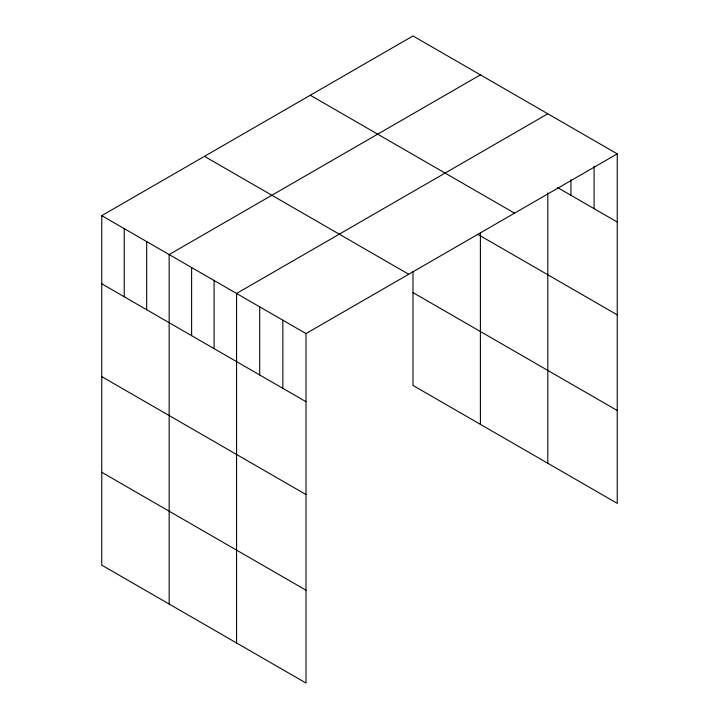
<?xml version="1.0" encoding="UTF-8"?>
<svg xmlns="http://www.w3.org/2000/svg" width="719" height="719" viewBox="0 0 719 719"><rect width="100%" height="100%" fill="white"/><g stroke="black" fill="none" stroke-linecap="round" stroke-linejoin="round"><path stroke-width="1.08" d="M547.797 192.98L547.797 463.261M101.756 215.646L306.006 333.562L306.006 683.05L101.756 565.134L101.756 215.646L412.994 35.95L617.244 153.866L617.244 503.354L412.994 385.438L412.994 271.701M480.4 74.866L169.154 254.553L169.154 604.041M547.797 113.782L236.56 293.469L236.56 642.957M306.006 333.562L617.244 153.866M557.441 187.488L617.244 222.018M310.284 95.25L514.534 213.166M477.587 234.232L617.244 314.859M204.466 156.347L408.716 274.263M412.994 292.597L617.244 410.513M101.756 283.789L306.006 401.705M101.756 376.63L306.006 494.555M101.756 472.284L306.006 590.209M594.092 166.197L594.092 208.654M570.949 179.651L570.949 195.289M480.4 232.534L480.4 424.354M282.855 320.198L282.855 388.341M259.703 306.833L259.703 374.976M214.091 280.5L214.091 348.643M191.622 267.531L191.622 335.674M146.694 241.584L146.694 309.727M124.225 228.615L124.225 296.758"/></g></svg>
